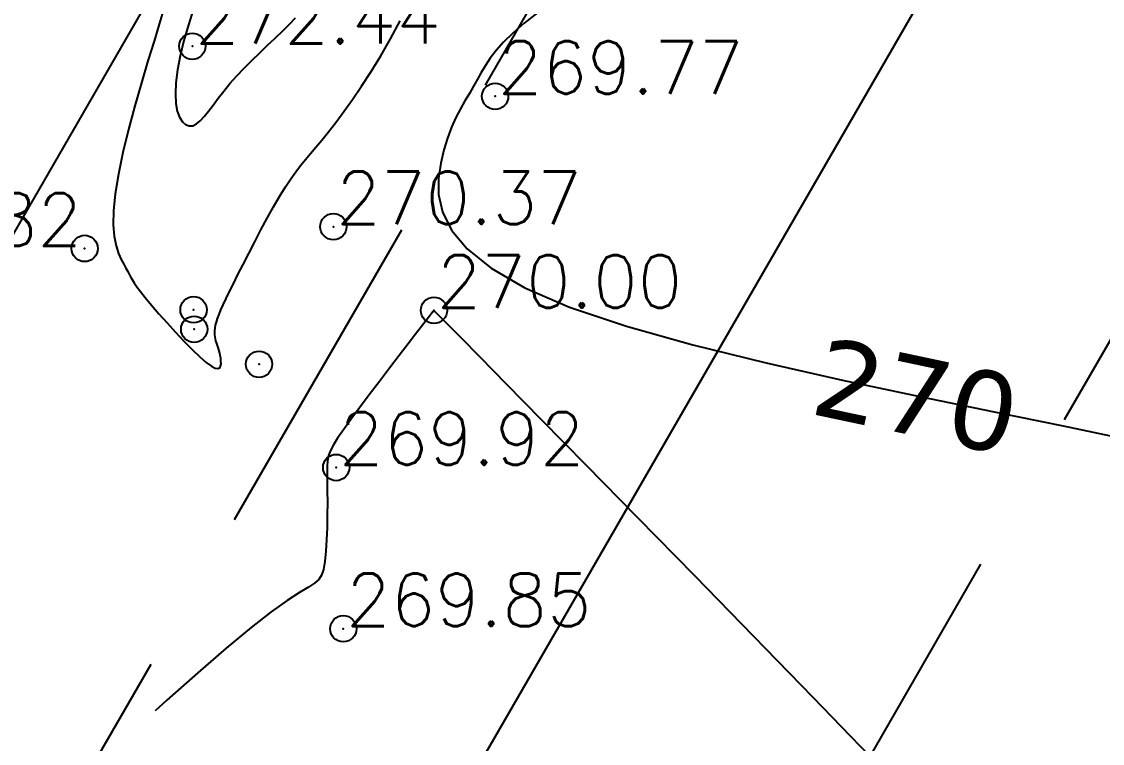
# Model space of a CAD drawing. Header units: millimetres. Extents: x 524954 to 526204, y 9523489 to 9524010.
# Drawn here: x 525392.54 to 525413.06, y 9523746.22 to 9523759.93 of the extents above; entities that cross this region are included whole.
import ezdxf
from ezdxf.enums import TextEntityAlignment as Align

# ---------------------------------------------------------------- set-up
doc = ezdxf.new("R2010")
doc.units = ezdxf.units.MM
doc.header["$PDMODE"] = 32
doc.header["$PDSIZE"] = 0.5
doc.linetypes.add('ACAD_ISO12W100', pattern=[21, 12, -3, 0, -3, 0, -3])
for name, color, linetype in [('Bord Fleuve', 4, 'ACAD_ISO12W100'), ('CN_01_00', 3, 'Continuous'), ('CN_02_00', 4, 'Continuous'), ('CN_10_00', 1, 'Continuous'), ('Cotation Courbes de niveau', 7, 'Continuous'), ('TopoAlt', 3, 'Continuous'), ('TOPOJIS', 7, 'Continuous')]:
    doc.layers.add(name, color=color, linetype=linetype)
doc.styles.add('Simplex 1.0', font='Simplex.shx', dxfattribs={"width": 0.99, "height": 1})
doc.styles.add('Verdana 1.0', font='verdana.ttf', dxfattribs={"width": 0.99, "height": 1})

# ---------------------------------------------------------------- blocks, each defined once
blk = doc.blocks.new('TCPOINT M')
at = {"color": 0}
blk.add_point((0, 0), dxfattribs=at)
at = {"layer": 'TopoAlt', "style": 'Simplex 1.0', "width": 0.99}
blk.add_attdef('ALT', (0.15, 0.15), '', height=1, dxfattribs=at)

msp = doc.modelspace()

# ---------------------------------------------------------------- hatches: boundary and pattern name
at = {"layer": 'Bord Fleuve', "ltscale": 0.5}
h = msp.add_hatch(dxfattribs=at)
h.set_pattern_fill('ANSI33', color=135, scale=2, angle=15, style=0)
edge = h.paths.add_edge_path()
edge.add_line((525439.351, 9523820.38), (525429.428, 9523796.02))
edge.add_line((525429.428, 9523796.02), (525428.884, 9523788.101))
edge.add_line((525428.884, 9523788.101), (525428.353, 9523783.613))
edge.add_line((525428.353, 9523783.613), (525432.345, 9523771.044))
edge.add_line((525432.345, 9523771.044), (525425.155, 9523761.396))
edge.add_line((525425.155, 9523761.396), (525425.603, 9523757.857))
edge.add_line((525425.603, 9523757.857), (525425.392, 9523752.767))
edge.add_line((525425.392, 9523752.767), (525425.531, 9523737.269))
edge.add_line((525425.531, 9523737.269), (525420.173, 9523734.242))
edge.add_line((525420.173, 9523734.242), (525409.231, 9523730.837))
edge.add_line((525409.231, 9523730.837), (525403.15, 9523725.262))
edge.add_line((525403.15, 9523725.262), (525399.312, 9523719.279))
edge.add_line((525399.312, 9523719.279), (525398.471, 9523717.204))
edge.add_line((525398.471, 9523717.204), (525387.323, 9523716.767))
edge.add_line((525387.323, 9523716.767), (525379.743, 9523715.417))
edge.add_line((525439.351, 9523820.38), (525412.029, 9523831.392))
edge.add_line((525412.029, 9523831.392), (525397.674, 9523844.829))
edge.add_line((525397.674, 9523844.829), (525370.042, 9523852.892))
edge.add_line((525370.042, 9523852.892), (525354.138, 9523871.224))
edge.add_line((525335.046, 9523740.934), (525335.464, 9523745.788))
edge.add_line((525335.464, 9523745.788), (525334.824, 9523749.483))
edge.add_line((525334.824, 9523749.483), (525332.978, 9523755.879))
edge.add_line((525332.978, 9523755.879), (525332.09, 9523761.937))
edge.add_line((525332.09, 9523761.937), (525333.482, 9523768.659))
edge.add_line((525333.482, 9523768.659), (525335.755, 9523783.426))
edge.add_line((525335.755, 9523783.426), (525345.567, 9523814.167))
edge.add_line((525345.567, 9523814.167), (525355.202, 9523841.723))
edge.add_line((525355.202, 9523841.723), (525358.159, 9523858.254))
edge.add_line((525358.159, 9523858.254), (525357.891, 9523860.435))
edge.add_line((525357.891, 9523860.435), (525354.138, 9523871.224))
edge.add_line((525335.072, 9523740.932), (525368.644, 9523722.072))
edge.add_line((525368.644, 9523722.072), (525369.749, 9523720.981))
edge.add_line((525369.749, 9523720.981), (525379.743, 9523715.417))

# ---------------------------------------------------------------- linework, layer by layer
at = {"layer": 'CN_01_00', "elevation": 271, "flags": 128}
msp.add_lwpolyline([(525395.228, 9523760.129), (525395.15, 9523759.876), (525395.051, 9523759.556), (525394.936, 9523759.179), (525394.813, 9523758.763), (525394.688, 9523758.323), (525394.569, 9523757.876), (525394.462, 9523757.438), (525394.374, 9523757.025), (525394.312, 9523756.653), (525394.281, 9523756.334), (525394.278, 9523756.068), (525394.296, 9523755.847), (525394.33, 9523755.667), (525394.375, 9523755.522), (525394.425, 9523755.406), (525394.475, 9523755.315), (525394.519, 9523755.242), (525394.553, 9523755.181), (525394.58, 9523755.129), (525394.606, 9523755.078), (525394.636, 9523755.025), (525394.673, 9523754.964), (525394.724, 9523754.89), (525394.794, 9523754.798), (525394.886, 9523754.682), (525395.005, 9523754.539), (525395.145, 9523754.377), (525395.3, 9523754.202), (525395.462, 9523754.024), (525395.624, 9523753.852), (525395.78, 9523753.693), (525395.922, 9523753.556), (525396.044, 9523753.449), (525396.141, 9523753.379), (525396.213, 9523753.343), (525396.264, 9523753.335), (525396.298, 9523753.35), (525396.316, 9523753.382), (525396.324, 9523753.427), (525396.323, 9523753.479), (525396.317, 9523753.532), (525396.308, 9523753.582), (525396.298, 9523753.629), (525396.287, 9523753.672), (525396.275, 9523753.714), (525396.263, 9523753.753), (525396.251, 9523753.791), (525396.239, 9523753.827), (525396.228, 9523753.863), (525396.219, 9523753.899), (525396.211, 9523753.935), (525396.206, 9523753.973), (525396.204, 9523754.013), (525396.205, 9523754.057), (525396.211, 9523754.105), (525396.221, 9523754.159), (525396.237, 9523754.218), (525396.259, 9523754.285), (525396.287, 9523754.361), (525396.323, 9523754.448), (525396.367, 9523754.548), (525396.421, 9523754.663), (525396.484, 9523754.796), (525396.559, 9523754.947), (525396.644, 9523755.119), (525396.742, 9523755.312), (525396.849, 9523755.522), (525396.963, 9523755.743), (525397.082, 9523755.968), (525397.202, 9523756.191), (525397.321, 9523756.406), (525397.437, 9523756.606), (525397.546, 9523756.785), (525397.647, 9523756.94), (525397.742, 9523757.074), (525397.834, 9523757.195), (525397.926, 9523757.308), (525398.022, 9523757.422), (525398.125, 9523757.543), (525398.237, 9523757.676), (525398.362, 9523757.83), (525398.502, 9523758.01), (525398.655, 9523758.215), (525398.82, 9523758.445), (525398.993, 9523758.699), (525399.173, 9523758.977), (525399.356, 9523759.276), (525399.54, 9523759.598), (525399.723, 9523759.939)], dxfattribs=at)
at = {"layer": 'CN_02_00', "elevation": 272, "flags": 128}
msp.add_lwpolyline([(525395.803, 9523760.169), (525395.705, 9523759.865), (525395.619, 9523759.565), (525395.55, 9523759.277), (525395.498, 9523759.007), (525395.466, 9523758.764), (525395.457, 9523758.552), (525395.467, 9523758.372), (525395.494, 9523758.224), (525395.536, 9523758.108), (525395.589, 9523758.023), (525395.65, 9523757.968), (525395.717, 9523757.943), (525395.787, 9523757.948), (525395.858, 9523757.982), (525395.93, 9523758.042), (525396.005, 9523758.123), (525396.086, 9523758.224), (525396.173, 9523758.341), (525396.269, 9523758.47), (525396.374, 9523758.607), (525396.492, 9523758.75), (525396.622, 9523758.895), (525396.762, 9523759.042), (525396.908, 9523759.188), (525397.058, 9523759.332), (525397.208, 9523759.475), (525397.355, 9523759.613), (525397.495, 9523759.747), (525397.624, 9523759.875), (525397.741, 9523759.997)], dxfattribs=at)
at = {"layer": 'CN_10_00', "elevation": 270, "flags": 128}
for points in [[(525402.338, 9523760.099), (525402.078, 9523759.894), (525401.864, 9523759.707), (525401.864, 9523759.707), (525401.69, 9523759.536), (525401.55, 9523759.379), (525401.438, 9523759.232), (525401.345, 9523759.094), (525401.266, 9523758.96), (525401.193, 9523758.829), (525401.12, 9523758.697), (525401.04, 9523758.562), (525400.956, 9523758.419), (525400.87, 9523758.267), (525400.784, 9523758.101), (525400.701, 9523757.918), (525400.623, 9523757.714), (525400.554, 9523757.488), (525400.496, 9523757.234), (525400.455, 9523756.951), (525400.457, 9523756.643), (525400.529, 9523756.313), (525400.7, 9523755.966), (525400.998, 9523755.607), (525401.453, 9523755.241), (525402.092, 9523754.871), (525402.944, 9523754.502), (525404.023, 9523754.139), (525405.286, 9523753.784), (525406.674, 9523753.441), (525408.129, 9523753.113), (525409.593, 9523752.802), (525411.009, 9523752.513), (525412.317, 9523752.247), (525413.46, 9523752.008)], [(525408.647, 9523745.97), (525407.57, 9523747.088), (525406.445, 9523748.247), (525405.32, 9523749.4), (525404.241, 9523750.501), (525403.257, 9523751.503), (525402.413, 9523752.36), (525401.746, 9523753.038), (525401.243, 9523753.549), (525400.882, 9523753.916), (525400.638, 9523754.163), (525400.489, 9523754.314), (525400.411, 9523754.394), (525400.38, 9523754.425), (525400.373, 9523754.431), (525400.37, 9523754.432), (525400.364, 9523754.428), (525400.349, 9523754.412), (525400.324, 9523754.381), (525400.282, 9523754.328), (525400.22, 9523754.248), (525400.134, 9523754.137), (525400.02, 9523753.989), (525399.876, 9523753.802), (525399.707, 9523753.582), (525399.523, 9523753.341), (525399.331, 9523753.089), (525399.139, 9523752.836), (525398.956, 9523752.592), (525398.79, 9523752.367), (525398.648, 9523752.172), (525398.538, 9523752.014), (525398.457, 9523751.886), (525398.401, 9523751.778), (525398.365, 9523751.681), (525398.345, 9523751.584), (525398.337, 9523751.478), (525398.337, 9523751.353), (525398.34, 9523751.199), (525398.342, 9523751.01), (525398.343, 9523750.792), (525398.341, 9523750.558), (525398.337, 9523750.319), (525398.328, 9523750.084), (525398.314, 9523749.865), (525398.295, 9523749.673), (525398.269, 9523749.519), (525398.235, 9523749.409), (525398.183, 9523749.329), (525398.102, 9523749.26), (525397.982, 9523749.183), (525397.812, 9523749.079), (525397.581, 9523748.93), (525397.279, 9523748.716), (525396.894, 9523748.419), (525396.422, 9523748.027), (525395.881, 9523747.557), (525395.296, 9523747.034), (525395.073, 9523746.831)]]:
    msp.add_lwpolyline(points, dxfattribs=at)

# ---------------------------------------------------------------- block references
at = {"layer": 'TOPOJIS'}
ref = msp.add_blockref('TCPOINT M', (525395.779, 9523759.457, 272.44), dxfattribs=at)
ref.add_attrib('ALT', '272.44', (525395.829, 9523759.507, 272.44), dxfattribs={"layer": 'TopoAlt', "height": 1, "style": 'Simplex 1.0', "width": 0.99})
ref = msp.add_blockref('TCPOINT M', (525401.53, 9523758.506, 269.77), dxfattribs=at)
ref.add_attrib('ALT', '269.77', (525401.58, 9523758.556, 269.77), dxfattribs={"layer": 'TopoAlt', "height": 1, "style": 'Simplex 1.0', "width": 0.99})
ref = msp.add_blockref('TCPOINT M', (525398.458, 9523756.03, 270.37), dxfattribs=at)
ref.add_attrib('ALT', '270.37', (525398.508, 9523756.08, 270.37), dxfattribs={"layer": 'TopoAlt', "height": 1, "style": 'Simplex 1.0', "width": 0.99})
ref = msp.add_blockref('TCPOINT M', (525393.734, 9523755.616, 270.82), dxfattribs=at)
ref.add_attrib('ALT', '270.82', dxfattribs={"layer": 'TopoAlt', "height": 1, "style": 'Simplex 1.0', "width": 0.99}).set_placement((525393.684, 9523755.666, 270.82), align=Align.RIGHT)
ref = msp.add_blockref('TCPOINT M', (525400.368, 9523754.441, 270), dxfattribs=at)
ref.add_attrib('ALT', '270.00', (525400.418, 9523754.491, 270), dxfattribs={"layer": 'TopoAlt', "height": 1, "style": 'Simplex 1.0', "width": 0.99})
for p in [(525395.802, 9523754.452, 271.23), (525395.814, 9523754.082, 271.26), (525397.046, 9523753.416, 270.46)]:
    msp.add_blockref('TCPOINT M', p, dxfattribs=at)
ref = msp.add_blockref('TCPOINT M', (525398.511, 9523751.455, 269.92), dxfattribs=at)
ref.add_attrib('ALT', '269.92', (525398.561, 9523751.505, 269.92), dxfattribs={"layer": 'TopoAlt', "height": 1, "style": 'Simplex 1.0', "width": 0.99})
ref = msp.add_blockref('TCPOINT M', (525398.646, 9523748.393, 269.85), dxfattribs=at)
ref.add_attrib('ALT', '269.85', (525398.696, 9523748.443, 269.85), dxfattribs={"layer": 'TopoAlt', "height": 1, "style": 'Simplex 1.0', "width": 0.99})

# ---------------------------------------------------------------- texts
at = {"layer": 'Cotation Courbes de niveau', "style": 'Verdana 1.0', "width": 0.99}
msp.add_text('270', height=1.5, rotation=348.0332, dxfattribs=at).set_placement((525409.53, 9523752.816, 270), align=Align.MIDDLE_CENTER)

doc.saveas('drawing.dxf')
